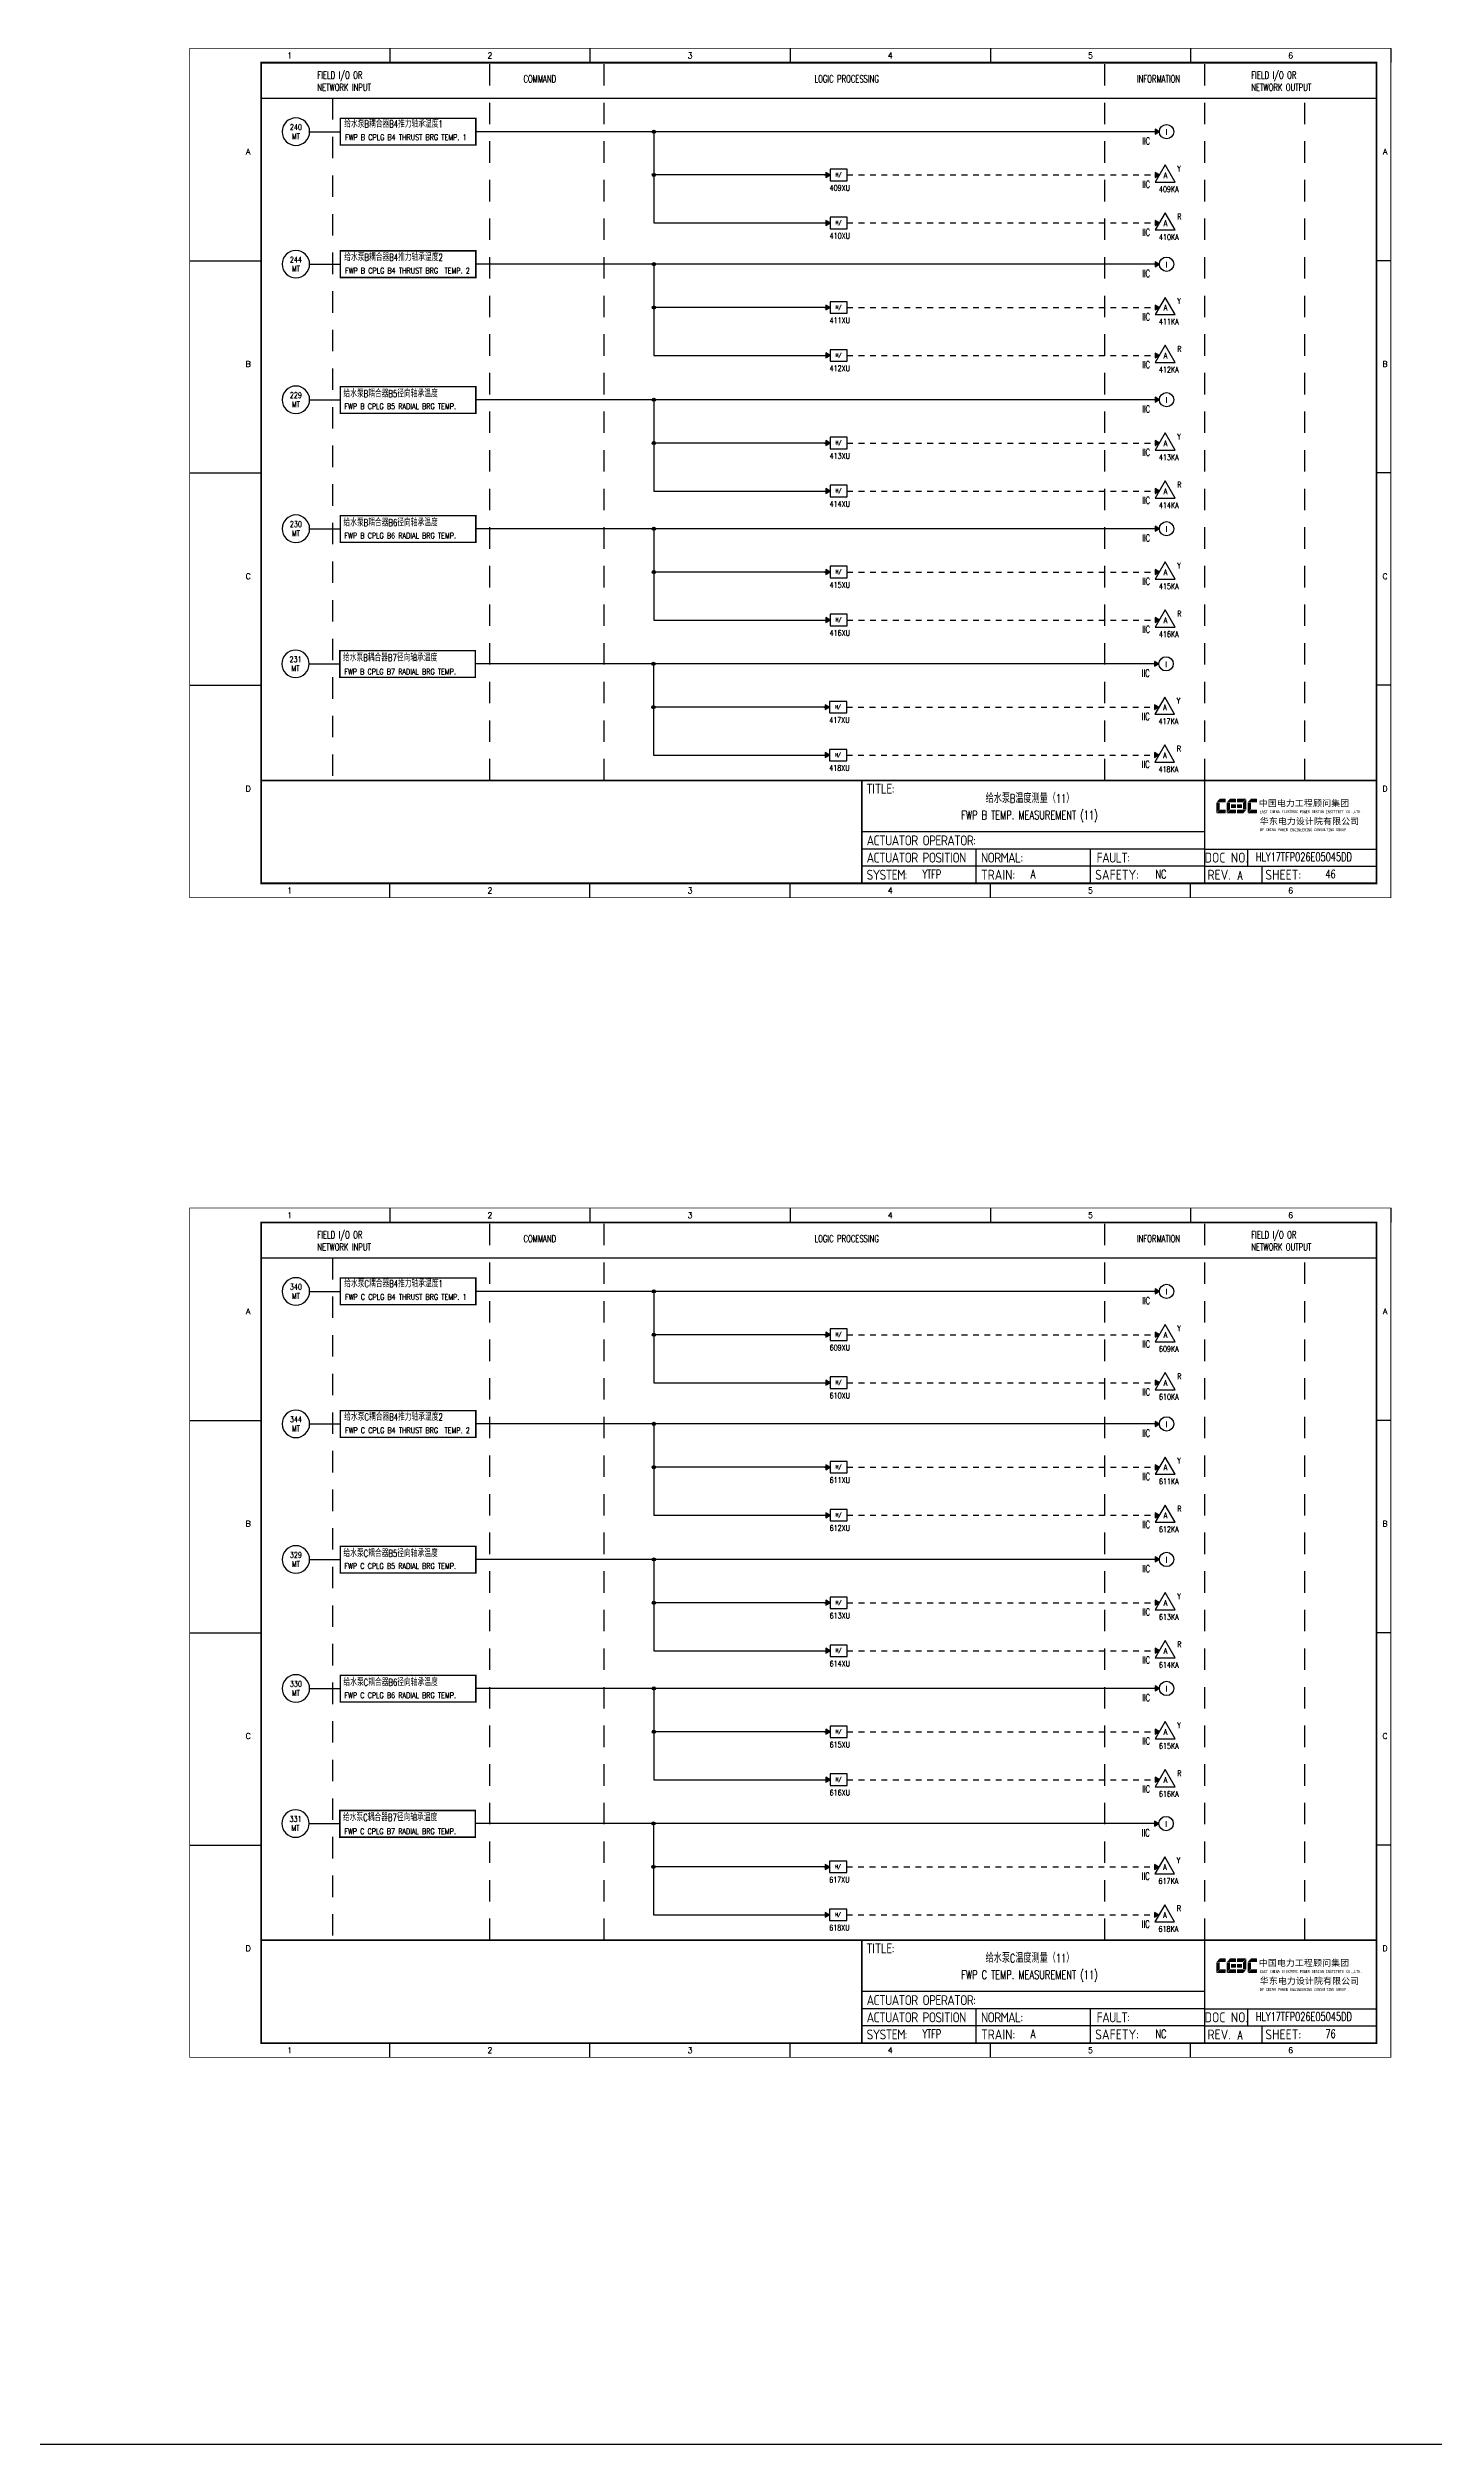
# Model space of a CAD drawing. Header units: millimetres. Extents: x 38833 to 52469, y 29493 to 32647.
# Drawn here: x 44486 to 44971, y 31107 to 31945 of the extents above; entities that cross this region are included whole.
import ezdxf
from ezdxf.enums import TextEntityAlignment as Align

# ---------------------------------------------------------------- set-up
doc = ezdxf.new("R2010")
doc.units = ezdxf.units.MM
for name, pattern in [('D2', [6, 2, -2, 2]), ('DASHED', [0.75, 0.5, -0.25]), ('JIS_02_0.7', [1.35, 0.75, -0.6])]:
    doc.linetypes.add(name, pattern=pattern)
for name, color, linetype in [('BORDER', 1, 'Continuous'), ('INSTRUMENT', 4, 'Continuous'), ('MLINE', 6, 'Continuous'), ('TITLE', 1, 'Continuous'), ('TK', 7, 'Continuous'), ('图框_外框线', 7, 'Continuous'), ('图框_标题栏文字', 6, 'Continuous')]:
    doc.layers.add(name, color=color, linetype=linetype)
doc.styles.add('DANIEL', font='COMPLEX', dxfattribs={"width": 0.7, "bigfont": 'GVFS'})
doc.styles.add('ecepdi', font='simhei.ttf', dxfattribs={"width": 0.9})
doc.styles.get("Standard").update_dxf_attribs({"font": 'romans.shx', "width": 0.7, "bigfont": 'hztxta.shx'})
doc.styles.add('工程字', font='gbenor.shx', dxfattribs={"bigfont": 'gbcbig.shx'})

# ---------------------------------------------------------------- blocks, each defined once
blk = doc.blocks.new('INS00')
at = {"layer": 'INSTRUMENT', "color": 0}
blk.add_lwpolyline([(6, 0, 1), (-6, 0, 1)], format="xyb", close=True, dxfattribs=at)
at = {"layer": 'INSTRUMENT', "flags": 1}
for tag, p in [('INSNAM', (0, 9)), ('INSDGN', (0, -9)), ('INSSUP', (0, -15)), ('INSMAN', (0, -18)), ('INSTYP', (0, -12)), ('INSREM', (0, -21))]:
    blk.add_attdef(tag, text='', height=3, dxfattribs=at).set_placement(p, align=Align.TOP_CENTER)
at = {"layer": 'INSTRUMENT', "width": 0.7}
for tag, p in [('INSIDE', (0, 2)), ('INSSYS', (0, -2))]:
    blk.add_attdef(tag, text='', height=2.5, dxfattribs=at).set_placement(p, align=Align.MIDDLE)
for tag, p in [('INSHH', (6, 3.5)), ('INSL', (6, -3)), ('INSLL', (6, -6))]:
    blk.add_attdef(tag, p, '', height=2.5, dxfattribs=at)
at = {"layer": 'INSTRUMENT', "linetype": 'DASHED', "width": 0.7}
blk.add_attdef('INSH', (6, 0.5), '', height=2.5, dxfattribs=at)
blk = doc.blocks.new('大于')
at = {"layer": 'BORDER'}
blk.add_hatch(color=256, dxfattribs=at).paths.add_polyline_path([(2178.99, 3748.47), (2177.49, 3749.34), (2177.49, 3747.6)])
for p, q in [((2176.99, 3748.47), (2178.99, 3748.47)), ((2184.99, 3748.47), (2186.99, 3748.47))]:
    blk.add_line(p, q, dxfattribs=at)
for points in [[(2178.99, 3748.47), (2177.49, 3749.34), (2177.49, 3747.6)], [(2184.99, 3750.47), (2178.99, 3750.47), (2178.99, 3746.47), (2184.99, 3746.47)]]:
    blk.add_lwpolyline(points, close=True, dxfattribs=at)
at = {"layer": 'BORDER', "style": 'DANIEL', "width": 0.8}
blk.add_text('H/', height=1.2, dxfattribs=at).set_placement((2181.94, 3748.51), align=Align.MIDDLE)
blk = doc.blocks.new('A$C1E0003F3')
h = blk.add_hatch(color=152)
edge = h.paths.add_edge_path()
edge.add_ellipse((5.15, 4.41), major_axis=(0, 0.211), ratio=0.769231, start_angle=-90, end_angle=0)
edge.add_line((5.15, 4.62), (3.22, 4.62))
edge.add_line((3.22, 4.62), (2.09, 3.35))
edge.add_line((2.09, 3.35), (5.32, 3.35))
edge.add_line((5.32, 3.35), (5.32, 4.41))
h.paths.add_polyline_path([(3.22, 3.23), (2.09, 3.23), (2.09, -0.36), (3.22, 0.91)])
edge = h.paths.add_edge_path()
edge.add_line((5.32, 0.81), (3.27, 0.81))
edge.add_line((3.27, 0.81), (2.13, -0.46))
edge.add_line((2.13, -0.46), (5.15, -0.46))
edge.add_ellipse((5.15, -0.25), major_axis=(0, 0.211), ratio=0.769231, start_angle=180, end_angle=270)
edge.add_line((5.32, -0.25), (5.32, 0.81))
h = blk.add_hatch(color=152)
edge = h.paths.add_edge_path()
edge.add_ellipse((8.78, 4.41), major_axis=(0, 0.211), ratio=0.769231, start_angle=-90, end_angle=0)
edge.add_line((8.78, 4.62), (6.84, 4.62))
edge.add_line((6.84, 4.62), (5.71, 3.35))
edge.add_line((5.71, 3.35), (8.94, 3.35))
edge.add_line((8.94, 3.35), (8.94, 4.41))
h.paths.add_polyline_path([(6.84, 3.23), (5.71, 3.23), (5.71, -0.36), (6.84, 0.91)])
edge = h.paths.add_edge_path()
edge.add_ellipse((8.78, 2.49), major_axis=(0, 0.211), ratio=0.769231, start_angle=-90, end_angle=0)
edge.add_line((8.78, 2.7), (7.22, 2.7))
edge.add_line((7.22, 2.7), (7.22, 1.44))
edge.add_line((7.22, 1.44), (8.78, 1.44))
edge.add_ellipse((8.78, 1.65), major_axis=(0, 0.211), ratio=0.769231, start_angle=180, end_angle=270)
edge.add_line((8.94, 1.65), (8.94, 2.49))
edge = h.paths.add_edge_path()
edge.add_line((8.94, 0.81), (6.89, 0.81))
edge.add_line((6.89, 0.81), (5.75, -0.46))
edge.add_line((5.75, -0.46), (8.78, -0.46))
edge.add_ellipse((8.78, -0.25), major_axis=(0, 0.211), ratio=0.769231, start_angle=180, end_angle=270)
edge.add_line((8.94, -0.25), (8.94, 0.81))
h = blk.add_hatch(color=1)
edge = h.paths.add_edge_path()
edge.add_line((12.48, 4.62), (9.46, 4.62))
edge.add_ellipse((9.46, 4.41), major_axis=(0, 0.211), ratio=0.769231, start_angle=0, end_angle=90)
edge.add_line((9.3, 4.41), (9.3, 3.35))
edge.add_line((9.3, 3.35), (11.35, 3.35))
edge.add_line((11.35, 3.35), (12.48, 4.62))
h.paths.add_polyline_path([(12.57, 4.56), (11.38, 3.23), (11.38, 0.93), (12.57, 0.93)])
edge = h.paths.add_edge_path()
edge.add_line((11.03, 2.7), (9.46, 2.7))
edge.add_ellipse((9.46, 2.49), major_axis=(0, 0.211), ratio=0.769231, start_angle=0, end_angle=90)
edge.add_line((9.3, 2.49), (9.3, 1.65))
edge.add_ellipse((9.46, 1.65), major_axis=(0, 0.211), ratio=0.769231, start_angle=90, end_angle=180)
edge.add_line((9.46, 1.44), (11.03, 1.44))
edge.add_line((11.03, 1.44), (11.03, 2.7))
h = blk.add_hatch(color=1)
edge = h.paths.add_edge_path()
edge.add_line((12.58, 0.79), (9.3, 0.79))
edge.add_line((9.3, 0.79), (9.3, -0.27))
edge.add_ellipse((9.46, -0.27), major_axis=(0, 0.211), ratio=0.769231, start_angle=90, end_angle=180)
edge.add_line((9.46, -0.48), (11.43, -0.48))
edge.add_line((11.43, -0.48), (12.58, 0.79))
h = blk.add_hatch(color=152)
edge = h.paths.add_edge_path()
edge.add_ellipse((16.11, 4.41), major_axis=(0, 0.211), ratio=0.769231, start_angle=-90, end_angle=0)
edge.add_line((16.11, 4.62), (14.14, 4.62))
edge.add_line((14.14, 4.62), (13, 3.35))
edge.add_line((13, 3.35), (16.27, 3.35))
edge.add_line((16.27, 3.35), (16.27, 4.41))
h.paths.add_polyline_path([(14.14, 3.23), (13, 3.23), (13, -0.36), (14.14, 0.91)])
edge = h.paths.add_edge_path()
edge.add_line((16.27, 0.81), (14.18, 0.81))
edge.add_line((14.18, 0.81), (13.04, -0.46))
edge.add_line((13.04, -0.46), (16.03, -0.46))
edge.add_ellipse((16.03, -0.15), major_axis=(0, 0.316), ratio=0.769231, start_angle=180, end_angle=270)
edge.add_line((16.27, -0.15), (16.27, 0.81))
at = {"layer": 'TITLE', "color": 7, "style": 'ecepdi'}
for s, p in [('中', (16.92, 1.94)), ('国', (20.09, 2)), ('电', (23.25, 1.99)), ('力', (26.39, 1.96)), ('工', (29.53, 1.95)), ('程', (32.71, 1.98)), ('顾', (35.9, 1.98)), ('问', (39.09, 1.94)), ('集', (42.26, 1.98)), ('团', (45.42, 2.01)), ('华', (17.24, -4.31)), ('东', (20.45, -4.29)), ('电', (23.62, -4.35)), ('力', (26.75, -4.32)), ('设', (29.92, -4.3)), ('计', (33.05, -4.31)), ('院', (36.26, -4.29)), ('有', (39.41, -4.29)), ('限', (42.57, -4.32)), ('公', (45.78, -4.38)), ('司', (48.91, -4.35))]:
    blk.add_text(s, height=2.2, dxfattribs=at).set_placement(p)
at = {"layer": 'TITLE', "color": 7, "style": 'ecepdi', "width": 0.975}
for s, p in [('E', (17.58, 0.02)), ('A', (18.29, 0.03)), ('S', (19, 0.03)), ('T', (19.7, 0.03)), ('C', (21.1, 0.09)), ('H', (21.77, 0.09)), ('I', (22.46, 0.09)), ('N', (23.17, 0.1)), ('A', (23.86, 0.1)), ('E', (25.35, 0.09)), ('L', (26.05, 0.11)), ('E', (26.76, 0.1)), ('C', (27.46, 0.12)), ('T', (28.18, 0.11)), ('R', (28.87, 0.1)), ('I', (29.57, 0.11)), ('C', (30.28, 0.1)), ('P', (31.64, 0.09)), ('O', (32.32, 0.08)), ('W', (33.03, 0.08)), ('E', (33.72, 0.08)), ('R', (34.42, 0.09)), ('D', (35.81, 0.1)), ('E', (36.52, 0.1)), ('S', (37.2, 0.1)), ('I', (37.91, 0.09)), ('G', (38.68, 0.11)), ('N', (39.38, 0.09)), ('I', (40.72, 0.07)), ('N', (41.43, 0.08)), ('S', (42.14, 0.08)), ('T', (42.83, 0.08)), ('I', (43.52, 0.09)), ('T', (44.22, 0.07)), ('U', (44.93, 0.07)), ('T', (45.63, 0.08)), ('E', (46.34, 0.09)), ('C', (47.76, 0.11)), ('O', (48.48, 0.1)), ('L', (50.56, 0.1)), ('T', (51.27, 0.1)), ('D', (51.96, 0.1)), ('O', (17.67, -6.18)), ('OF', (18.01, -6.2)), ('F', (18.37, -6.2)), ('C', (19.8, -6.19)), ('H', (20.47, -6.19)), ('I', (21.15, -6.19)), ('N', (21.87, -6.18)), ('A', (22.56, -6.18)), ('P', (23.98, -6.2)), ('O', (24.66, -6.21)), ('W', (25.36, -6.21)), ('E', (26.06, -6.21)), ('R', (26.75, -6.2)), ('E', (28.19, -6.24)), ('N', (28.91, -6.27)), ('G', (29.62, -6.26)), ('I', (30.32, -6.27)), ('N', (31.02, -6.27)), ('E', (31.7, -6.28)), ('E', (32.41, -6.27)), ('R', (33.1, -6.24)), ('I', (33.81, -6.24)), ('N', (34.51, -6.26)), ('G', (35.2, -6.24)), ('C', (36.61, -6.19)), ('O', (37.3, -6.21)), ('N', (38, -6.2)), ('S', (38.71, -6.21)), ('U', (39.41, -6.18)), ('L', (40.11, -6.18)), ('T', (40.81, -6.19)), ('I', (41.51, -6.21)), ('N', (42.2, -6.21)), ('G', (42.91, -6.17)), ('G', (44.29, -6.2)), ('R', (45, -6.21)), ('O', (45.69, -6.22)), ('U', (46.39, -6.2)), ('P', (47.1, -6.23)), ('.', (49.23, 0.1)), (',', (49.87, 0.1)), ('.', (52.72, 0.11))]:
    blk.add_text(s, height=1, dxfattribs=at).set_placement(p, align=Align.MIDDLE_CENTER)
blk = doc.blocks.new('A$C613255F0')
for p, q in [((70, 297), (70, 292)), ((140, 297), (140, 292)), ((210, 297), (210, 292)), ((280, 297), (280, 292)), ((350, 297), (350, 292)), ((420, 297), (420, 292)), ((0, 222.75), (25, 222.75)), ((420, 222.75), (415, 222.75)), ((0, 148.5), (25, 148.5)), ((420, 148.5), (415, 148.5)), ((0, 74.25), (25, 74.25)), ((420, 74.25), (415, 74.25)), ((70, 0), (70, 5)), ((140, 0), (140, 5)), ((210, 0), (210, 5)), ((280, 0), (280, 5)), ((350, 0), (350, 5))]:
    blk.add_line(p, q)
at = {"layer": 'MLINE', "linetype": 'JIS_02_0.7', "ltscale": 10}
for p, q in [((105, 41), (105, 292)), ((145, 41), (145, 292)), ((320, 41), (320, 292)), ((355, 41), (355, 292)), ((50, 279.56), (50, 41)), ((390, 41), (390, 279.56))]:
    blk.add_line(p, q, dxfattribs=at)
at = {"layer": 'MLINE'}
blk.add_line((25, 279.56), (415, 279.56), dxfattribs=at)
at = {"layer": '图框_外框线'}
for p, q in [((355, 5), (355, 41)), ((355, 23), (235, 23)), ((355, 17), (235, 17)), ((275, 11), (275, 17)), ((315, 11), (315, 17)), ((355, 17), (415, 17)), ((370, 11), (370, 17)), ((355, 11), (235, 11)), ((355, 11), (235, 11)), ((275, 5), (275, 11)), ((315, 5), (315, 11)), ((355, 11), (415, 11)), ((375, 5), (375, 11))]:
    blk.add_line(p, q, dxfattribs=at)
for points, const_width in [([(0, 0), (420, 0), (420, 297), (0, 297)], 0.3), ([(25, 5), (415, 5), (415, 292), (25, 292)], 0.6)]:
    blk.add_lwpolyline(points, close=True, dxfattribs=dict(at, const_width=const_width))
at = {"layer": '图框_外框线', "const_width": 0.6}
blk.add_lwpolyline([(235, 41), (25, 41)], dxfattribs=at)
at = {"layer": '图框_外框线'}
blk.add_lwpolyline([(415, 41, 0.6, 0.6, 0), (235, 41, 0.6, 0.6, 0), (235, 5, 0, 0, 0)], format="xyseb", dxfattribs=at)
blk.add_blockref('A$C1E0003F3', (356.94, 29.95))
at = {"layer": 'MLINE', "char_height": 2.5, "width": 31.8959, "attachment_point": 1}
for s, insert in [('FIELD I/O OR', (44.67, 288.89)), ('COMMAND', (116.74, 287.58)), ('LOGIC PROCESSING', (218.52, 287.58)), ('INFORMATION', (331.25, 287.58)), ('FIELD I/O OR', (371.22, 288.89)), ('NETWORK INPUT', (44.67, 284.64)), ('NETWORK OUTPUT', (371.22, 284.64))]:
    blk.add_mtext(s, dxfattribs=dict(at, insert=insert))
at = {"layer": 'TK', "color": 3}
for s, p in [('1', (35, 294.5)), ('2', (105, 294.5)), ('3', (175, 294.5)), ('4', (245, 294.5)), ('5', (315, 294.5)), ('6', (385, 294.5)), ('1', (35, 2.5)), ('2', (105, 2.5)), ('3', (175, 2.5)), ('4', (245, 2.5)), ('5', (315, 2.5)), ('6', (385, 2.5))]:
    blk.add_text(s, height=2, dxfattribs=at).set_placement(p, align=Align.MIDDLE)
for s, p in [('A', (20.5, 259.88)), ('A', (418, 259.88)), ('B', (20.5, 185.62)), ('B', (418, 185.62)), ('C', (20.5, 111.38)), ('C', (418, 111.38)), ('D', (20.5, 37.12)), ('D', (418, 37.12))]:
    blk.add_text(s, height=2, dxfattribs=at).set_placement(p, align=Align.CENTER)
at = {"layer": '图框_标题栏文字', "char_height": 3.5, "style": '工程字'}
for s, insert, width, attachment_point in [('{\\T0.9; TITLE:}', (234.86, 38.09), 14.2249, 4), ('{\\T0.9; ACTUATOR OPERATOR:}', (235, 20), 40, 4), ('{\\T0.9; ACTUATOR POSITION}', (235, 14), 45, 4), ('{\\T0.9; SYSTEM:}', (235, 8), 17.9526, 4), ('{\\T0.9; }TRAIN: ', (275, 8), 17.6638, 4), ('{\\T0.9; NORMAL:}', (275, 14), 18.2557, 4), ('SAFETY:', (324.3, 8), 22.3993, 5), ('{\\T0.9; FAULT:}', (315.44, 14), 15, 4), ('DOC NO.', (362.5, 14), 15, 5), ('REV.', (360, 8), 10, 5), ('SHEET:', (382.42, 8), 20, 5)]:
    blk.add_mtext(s, dxfattribs=dict(at, insert=insert, width=width, attachment_point=attachment_point))

msp = doc.modelspace()

# ---------------------------------------------------------------- hatches: boundary and pattern name
h = msp.add_hatch(color=256)
edge = h.paths.add_edge_path()
edge.add_arc((44697.96, 31915.91), 0.55, 0, 360)
for points in [[(44874.73, 31915.91), (44873.23, 31916.78), (44873.23, 31915.04)], [(44874.73, 31900.76), (44873.23, 31901.63), (44873.23, 31899.89)], [(44874.73, 31883.99), (44873.23, 31884.85), (44873.23, 31883.12)], [(44874.73, 31869.57), (44873.23, 31870.44), (44873.23, 31868.7)], [(44874.73, 31854.42), (44873.23, 31855.29), (44873.23, 31853.55)], [(44874.73, 31837.65), (44873.23, 31838.51), (44873.23, 31836.78)], [(44874.73, 31822.17), (44873.23, 31823.04), (44873.23, 31821.3)], [(44874.73, 31807.02), (44873.23, 31807.89), (44873.23, 31806.15)], [(44874.73, 31790.25), (44873.23, 31791.11), (44873.23, 31789.38)], [(44874.73, 31777.06), (44873.23, 31777.93), (44873.23, 31776.2)], [(44874.73, 31761.91), (44873.23, 31762.78), (44873.23, 31761.05)], [(44874.73, 31745.14), (44873.23, 31746.01), (44873.23, 31744.27)], [(44874.57, 31729.81), (44873.07, 31730.68), (44873.07, 31728.95)], [(44874.57, 31714.66), (44873.07, 31715.53), (44873.07, 31713.8)], [(44874.57, 31697.89), (44873.07, 31698.75), (44873.07, 31697.02)], [(44874.73, 31510.35), (44873.23, 31511.22), (44873.23, 31509.49)], [(44874.73, 31495.2), (44873.23, 31496.07), (44873.23, 31494.34)], [(44874.73, 31478.43), (44873.23, 31479.3), (44873.23, 31477.56)], [(44874.73, 31464.01), (44873.23, 31464.88), (44873.23, 31463.15)], [(44874.73, 31448.86), (44873.23, 31449.73), (44873.23, 31448)], [(44874.73, 31432.09), (44873.23, 31432.96), (44873.23, 31431.22)], [(44874.73, 31416.61), (44873.23, 31417.48), (44873.23, 31415.74)], [(44874.73, 31401.46), (44873.23, 31402.33), (44873.23, 31400.59)], [(44874.73, 31384.69), (44873.23, 31385.55), (44873.23, 31383.82)], [(44874.73, 31371.5), (44873.23, 31372.37), (44873.23, 31370.64)], [(44874.73, 31356.35), (44873.23, 31357.22), (44873.23, 31355.49)], [(44874.73, 31339.58), (44873.23, 31340.45), (44873.23, 31338.71)], [(44874.57, 31324.25), (44873.07, 31325.12), (44873.07, 31323.39)], [(44874.57, 31309.1), (44873.07, 31309.97), (44873.07, 31308.24)], [(44874.57, 31292.33), (44873.07, 31293.2), (44873.07, 31291.46)]]:
    msp.add_hatch(color=256).paths.add_polyline_path(points)
h = msp.add_hatch(color=256)
edge = h.paths.add_edge_path()
edge.add_arc((44697.96, 31900.76), 0.55, 0, 360)
h = msp.add_hatch(color=256)
edge = h.paths.add_edge_path()
edge.add_arc((44697.96, 31869.57), 0.55, 0, 360)
h = msp.add_hatch(color=256)
edge = h.paths.add_edge_path()
edge.add_arc((44697.96, 31854.42), 0.55, 0, 360)
h = msp.add_hatch(color=256)
edge = h.paths.add_edge_path()
edge.add_arc((44697.96, 31822.17), 0.55, 0, 360)
h = msp.add_hatch(color=256)
edge = h.paths.add_edge_path()
edge.add_arc((44697.96, 31807.02), 0.55, 0, 360)
h = msp.add_hatch(color=256)
edge = h.paths.add_edge_path()
edge.add_arc((44697.96, 31777.06), 0.55, 0, 360)
h = msp.add_hatch(color=256)
edge = h.paths.add_edge_path()
edge.add_arc((44697.96, 31761.91), 0.55, 0, 360)
h = msp.add_hatch(color=256)
edge = h.paths.add_edge_path()
edge.add_arc((44697.81, 31729.81), 0.55, 0, 360)
h = msp.add_hatch(color=256)
edge = h.paths.add_edge_path()
edge.add_arc((44697.81, 31714.66), 0.55, 0, 360)
h = msp.add_hatch(color=256)
edge = h.paths.add_edge_path()
edge.add_arc((44697.96, 31510.35), 0.55, 0, 360)
h = msp.add_hatch(color=256)
edge = h.paths.add_edge_path()
edge.add_arc((44697.96, 31495.2), 0.55, 0, 360)
h = msp.add_hatch(color=256)
edge = h.paths.add_edge_path()
edge.add_arc((44697.96, 31464.01), 0.55, 0, 360)
h = msp.add_hatch(color=256)
edge = h.paths.add_edge_path()
edge.add_arc((44697.96, 31448.86), 0.55, 0, 360)
h = msp.add_hatch(color=256)
edge = h.paths.add_edge_path()
edge.add_arc((44697.96, 31416.61), 0.55, 0, 360)
h = msp.add_hatch(color=256)
edge = h.paths.add_edge_path()
edge.add_arc((44697.96, 31401.46), 0.55, 0, 360)
h = msp.add_hatch(color=256)
edge = h.paths.add_edge_path()
edge.add_arc((44697.96, 31371.5), 0.55, 0, 360)
h = msp.add_hatch(color=256)
edge = h.paths.add_edge_path()
edge.add_arc((44697.96, 31356.35), 0.55, 0, 360)
h = msp.add_hatch(color=256)
edge = h.paths.add_edge_path()
edge.add_arc((44697.81, 31324.25), 0.55, 0, 360)
h = msp.add_hatch(color=256)
edge = h.paths.add_edge_path()
edge.add_arc((44697.81, 31309.1), 0.55, 0, 360)

# ---------------------------------------------------------------- linework, layer by layer
for p, q in [((44577.6, 31915.91), (44588.3, 31915.91)), ((44874.73, 31915.91), (44635.71, 31915.91)), ((44697.96, 31915.91), (44697.96, 31883.99)), ((44759.57, 31900.76), (44697.96, 31900.76)), ((44765.57, 31900.76), (44766.36, 31900.76)), ((44697.96, 31883.99), (44759.57, 31883.99)), ((44765.57, 31883.99), (44766.36, 31883.99)), ((44577.6, 31869.57), (44588.3, 31869.57)), ((44874.73, 31869.57), (44635.71, 31869.57)), ((44697.96, 31869.57), (44697.96, 31837.65)), ((44759.57, 31854.42), (44697.96, 31854.42)), ((44765.57, 31854.42), (44766.36, 31854.42)), ((44697.96, 31837.65), (44759.57, 31837.65)), ((44765.57, 31837.65), (44766.36, 31837.65)), ((44577.6, 31822.17), (44588.3, 31822.17)), ((44874.73, 31822.17), (44635.71, 31822.17)), ((44697.96, 31822.17), (44697.96, 31790.25)), ((44759.57, 31807.02), (44697.96, 31807.02)), ((44765.57, 31807.02), (44766.36, 31807.02)), ((44697.96, 31790.25), (44759.57, 31790.25)), ((44765.57, 31790.25), (44766.36, 31790.25)), ((44577.6, 31777.06), (44588.3, 31777.06)), ((44874.73, 31777.06), (44635.71, 31777.06)), ((44697.96, 31777.06), (44697.96, 31745.14)), ((44759.57, 31761.91), (44697.96, 31761.91)), ((44765.57, 31761.91), (44766.36, 31761.91)), ((44697.96, 31745.14), (44759.57, 31745.14)), ((44765.57, 31745.14), (44766.36, 31745.14)), ((44577.45, 31729.81), (44588.15, 31729.81)), ((44874.57, 31729.81), (44635.55, 31729.81)), ((44697.81, 31729.81), (44697.81, 31697.89)), ((44759.41, 31714.66), (44697.81, 31714.66)), ((44765.41, 31714.66), (44766.2, 31714.66)), ((44697.81, 31697.89), (44759.41, 31697.89)), ((44765.41, 31697.89), (44766.2, 31697.89)), ((44577.6, 31510.35), (44588.3, 31510.35)), ((44874.73, 31510.35), (44635.71, 31510.35)), ((44697.96, 31510.35), (44697.96, 31478.43)), ((44759.57, 31495.2), (44697.96, 31495.2)), ((44765.57, 31495.2), (44766.36, 31495.2)), ((44697.96, 31478.43), (44759.57, 31478.43)), ((44765.57, 31478.43), (44766.36, 31478.43)), ((44577.6, 31464.01), (44588.3, 31464.01)), ((44874.73, 31464.01), (44635.71, 31464.01)), ((44697.96, 31464.01), (44697.96, 31432.09)), ((44759.57, 31448.86), (44697.96, 31448.86)), ((44765.57, 31448.86), (44766.36, 31448.86)), ((44697.96, 31432.09), (44759.57, 31432.09)), ((44765.57, 31432.09), (44766.36, 31432.09)), ((44577.6, 31416.61), (44588.3, 31416.61)), ((44874.73, 31416.61), (44635.71, 31416.61)), ((44697.96, 31416.61), (44697.96, 31384.69)), ((44759.57, 31401.46), (44697.96, 31401.46)), ((44765.57, 31401.46), (44766.36, 31401.46)), ((44697.96, 31384.69), (44759.57, 31384.69)), ((44765.57, 31384.69), (44766.36, 31384.69)), ((44577.6, 31371.5), (44588.3, 31371.5)), ((44874.73, 31371.5), (44635.71, 31371.5)), ((44697.96, 31371.5), (44697.96, 31339.58)), ((44759.57, 31356.35), (44697.96, 31356.35)), ((44765.57, 31356.35), (44766.36, 31356.35)), ((44697.96, 31339.58), (44759.57, 31339.58)), ((44765.57, 31339.58), (44766.36, 31339.58)), ((44577.45, 31324.25), (44588.15, 31324.25)), ((44874.57, 31324.25), (44635.55, 31324.25)), ((44697.81, 31324.25), (44697.81, 31292.33)), ((44759.41, 31309.1), (44697.81, 31309.1)), ((44765.41, 31309.1), (44766.2, 31309.1)), ((44697.81, 31292.33), (44759.41, 31292.33)), ((44765.41, 31292.33), (44766.2, 31292.33)), ((39417.51, 31107.25), (50497.51, 31107.25))]:
    msp.add_line(p, q)
at = {"linetype": 'D2'}
for p, q in [((44765.57, 31900.76), (44874.73, 31900.76)), ((44765.57, 31883.99), (44874.73, 31883.99)), ((44765.57, 31854.42), (44874.73, 31854.42)), ((44765.57, 31837.65), (44874.73, 31837.65)), ((44765.57, 31807.02), (44874.73, 31807.02)), ((44765.57, 31790.25), (44874.73, 31790.25)), ((44765.57, 31761.91), (44874.73, 31761.91)), ((44765.57, 31745.14), (44874.73, 31745.14)), ((44765.41, 31714.66), (44874.57, 31714.66)), ((44765.41, 31697.89), (44874.57, 31697.89)), ((44765.57, 31495.2), (44874.73, 31495.2)), ((44765.57, 31478.43), (44874.73, 31478.43)), ((44765.57, 31448.86), (44874.73, 31448.86)), ((44765.57, 31432.09), (44874.73, 31432.09)), ((44765.57, 31401.46), (44874.73, 31401.46)), ((44765.57, 31384.69), (44874.73, 31384.69)), ((44765.57, 31356.35), (44874.73, 31356.35)), ((44765.57, 31339.58), (44874.73, 31339.58)), ((44765.41, 31309.1), (44874.57, 31309.1)), ((44765.41, 31292.33), (44874.57, 31292.33))]:
    msp.add_line(p, q, dxfattribs=at)
at = {"const_width": 0.5}
for points in [[(44588.3, 31920.58), (44635.71, 31920.58), (44635.71, 31911.24), (44588.3, 31911.24), (44588.3, 31920.58)], [(44588.3, 31874.24), (44635.71, 31874.24), (44635.71, 31864.9), (44588.3, 31864.9), (44588.3, 31874.24)], [(44588.3, 31826.75), (44635.71, 31826.75), (44635.71, 31817.41), (44588.3, 31817.41), (44588.3, 31826.75)], [(44588.3, 31781.64), (44635.71, 31781.64), (44635.71, 31772.3), (44588.3, 31772.3), (44588.3, 31781.64)], [(44588.15, 31734.39), (44635.55, 31734.39), (44635.55, 31725.05), (44588.15, 31725.05), (44588.15, 31734.39)], [(44588.3, 31515.02), (44635.71, 31515.02), (44635.71, 31505.68), (44588.3, 31505.68), (44588.3, 31515.02)], [(44588.3, 31468.68), (44635.71, 31468.68), (44635.71, 31459.34), (44588.3, 31459.34), (44588.3, 31468.68)], [(44588.3, 31421.19), (44635.71, 31421.19), (44635.71, 31411.85), (44588.3, 31411.85), (44588.3, 31421.19)], [(44588.3, 31376.08), (44635.71, 31376.08), (44635.71, 31366.74), (44588.3, 31366.74), (44588.3, 31376.08)], [(44588.15, 31328.83), (44635.55, 31328.83), (44635.55, 31319.49), (44588.15, 31319.49), (44588.15, 31328.83)]]:
    msp.add_lwpolyline(points, dxfattribs=at)
for points in [[(44874.73, 31915.91), (44873.23, 31916.78), (44873.23, 31915.04)], [(44874.73, 31900.76), (44873.23, 31901.63), (44873.23, 31899.89)], [(44874.73, 31883.99), (44873.23, 31884.85), (44873.23, 31883.12)], [(44874.73, 31869.57), (44873.23, 31870.44), (44873.23, 31868.7)], [(44874.73, 31854.42), (44873.23, 31855.29), (44873.23, 31853.55)], [(44874.73, 31837.65), (44873.23, 31838.51), (44873.23, 31836.78)], [(44874.73, 31822.17), (44873.23, 31823.04), (44873.23, 31821.3)], [(44874.73, 31807.02), (44873.23, 31807.89), (44873.23, 31806.15)], [(44874.73, 31790.25), (44873.23, 31791.11), (44873.23, 31789.38)], [(44874.73, 31777.06), (44873.23, 31777.93), (44873.23, 31776.2)], [(44874.73, 31761.91), (44873.23, 31762.78), (44873.23, 31761.05)], [(44874.73, 31745.14), (44873.23, 31746.01), (44873.23, 31744.27)], [(44874.57, 31729.81), (44873.07, 31730.68), (44873.07, 31728.95)], [(44874.57, 31714.66), (44873.07, 31715.53), (44873.07, 31713.8)], [(44874.57, 31697.89), (44873.07, 31698.75), (44873.07, 31697.02)], [(44874.73, 31510.35), (44873.23, 31511.22), (44873.23, 31509.49)], [(44874.73, 31495.2), (44873.23, 31496.07), (44873.23, 31494.34)], [(44874.73, 31478.43), (44873.23, 31479.3), (44873.23, 31477.56)], [(44874.73, 31464.01), (44873.23, 31464.88), (44873.23, 31463.15)], [(44874.73, 31448.86), (44873.23, 31449.73), (44873.23, 31448)], [(44874.73, 31432.09), (44873.23, 31432.96), (44873.23, 31431.22)], [(44874.73, 31416.61), (44873.23, 31417.48), (44873.23, 31415.74)], [(44874.73, 31401.46), (44873.23, 31402.33), (44873.23, 31400.59)], [(44874.73, 31384.69), (44873.23, 31385.55), (44873.23, 31383.82)], [(44874.73, 31371.5), (44873.23, 31372.37), (44873.23, 31370.64)], [(44874.73, 31356.35), (44873.23, 31357.22), (44873.23, 31355.49)], [(44874.73, 31339.58), (44873.23, 31340.45), (44873.23, 31338.71)], [(44874.57, 31324.25), (44873.07, 31325.12), (44873.07, 31323.39)], [(44874.57, 31309.1), (44873.07, 31309.97), (44873.07, 31308.24)], [(44874.57, 31292.33), (44873.07, 31293.2), (44873.07, 31291.46)]]:
    msp.add_lwpolyline(points, close=True)
at = {"color": 1}
for points in [[(44880.21, 31898.31), (44876.75, 31904.31), (44873.29, 31898.31)], [(44880.21, 31881.54), (44876.75, 31887.54), (44873.29, 31881.54)], [(44880.21, 31851.97), (44876.75, 31857.97), (44873.29, 31851.97)], [(44880.21, 31835.2), (44876.75, 31841.2), (44873.29, 31835.2)], [(44880.21, 31804.57), (44876.75, 31810.57), (44873.29, 31804.57)], [(44880.21, 31787.8), (44876.75, 31793.8), (44873.29, 31787.8)], [(44880.21, 31759.46), (44876.75, 31765.46), (44873.29, 31759.46)], [(44880.21, 31742.69), (44876.75, 31748.69), (44873.29, 31742.69)], [(44880.06, 31712.21), (44876.59, 31718.21), (44873.13, 31712.21)], [(44880.06, 31695.44), (44876.59, 31701.44), (44873.13, 31695.44)], [(44880.21, 31492.75), (44876.75, 31498.75), (44873.29, 31492.75)], [(44880.21, 31475.98), (44876.75, 31481.98), (44873.29, 31475.98)], [(44880.21, 31446.41), (44876.75, 31452.41), (44873.29, 31446.41)], [(44880.21, 31429.64), (44876.75, 31435.64), (44873.29, 31429.64)], [(44880.21, 31399.01), (44876.75, 31405.01), (44873.29, 31399.01)], [(44880.21, 31382.24), (44876.75, 31388.24), (44873.29, 31382.24)], [(44880.21, 31353.9), (44876.75, 31359.9), (44873.29, 31353.9)], [(44880.21, 31337.13), (44876.75, 31343.13), (44873.29, 31337.13)], [(44880.06, 31306.65), (44876.59, 31312.65), (44873.13, 31306.65)], [(44880.06, 31289.88), (44876.59, 31295.88), (44873.13, 31289.88)]]:
    msp.add_lwpolyline(points, close=True, dxfattribs=at)
for centre, radius in [((44877.23, 31915.91), 2.5), ((44697.96, 31915.91), 0.55), ((44697.96, 31900.76), 0.55), ((44697.96, 31869.57), 0.55), ((44877.23, 31869.57), 2.5), ((44697.96, 31854.42), 0.55), ((44697.96, 31822.17), 0.55), ((44877.23, 31822.17), 2.5), ((44697.96, 31807.02), 0.55), ((44697.96, 31777.06), 0.55), ((44877.23, 31777.06), 2.5), ((44697.96, 31761.91), 0.55), ((44697.81, 31729.81), 0.55), ((44877.07, 31729.81), 2.5), ((44697.81, 31714.66), 0.55), ((44697.96, 31510.35), 0.55), ((44877.23, 31510.35), 2.5), ((44697.96, 31495.2), 0.55), ((44877.23, 31464.01), 2.5), ((44697.96, 31464.01), 0.55), ((44697.96, 31448.86), 0.55), ((44697.96, 31416.61), 0.55), ((44877.23, 31416.61), 2.5), ((44697.96, 31401.46), 0.55), ((44877.23, 31371.5), 2.5), ((44697.96, 31371.5), 0.55), ((44697.96, 31356.35), 0.55), ((44697.81, 31324.25), 0.55), ((44877.07, 31324.25), 2.5), ((44697.81, 31309.1), 0.55)]:
    msp.add_circle(centre, radius)

# ---------------------------------------------------------------- block references
for name, p in [('A$C613255F0', (44535.63, 31648.05)), ('大于', (42580.58, 28152.29)), ('大于', (42580.58, 28135.52)), ('大于', (42580.58, 28105.95)), ('大于', (42580.58, 28089.18)), ('大于', (42580.58, 28058.55)), ('大于', (42580.58, 28041.78)), ('大于', (42580.58, 28013.44)), ('大于', (42580.58, 27996.67)), ('大于', (42580.42, 27966.19)), ('大于', (42580.42, 27949.42)), ('A$C613255F0', (44535.63, 31242.49)), ('大于', (42580.58, 27746.73)), ('大于', (42580.58, 27729.96)), ('大于', (42580.58, 27700.39)), ('大于', (42580.58, 27683.62)), ('大于', (42580.58, 27652.99)), ('大于', (42580.58, 27636.22)), ('大于', (42580.58, 27607.88)), ('大于', (42580.58, 27591.11)), ('大于', (42580.42, 27560.63)), ('大于', (42580.42, 27543.86))]:
    msp.add_blockref(name, p)
at = {"layer": 'MLINE', "xscale": 0.7999999999992724, "yscale": 0.7999999999992724, "zscale": 0.7999999999992724}
for p, values in [((44572.8, 31915.91), {'INSIDE': '240', 'INSSYS': 'MT'}), ((44572.8, 31869.57), {'INSIDE': '244', 'INSSYS': 'MT'}), ((44572.8, 31822.17), {'INSIDE': '229', 'INSSYS': 'MT'}), ((44572.8, 31777.06), {'INSIDE': '230', 'INSSYS': 'MT'}), ((44572.65, 31729.81), {'INSIDE': '231', 'INSSYS': 'MT'}), ((44572.8, 31510.35), {'INSIDE': '340', 'INSSYS': 'MT'}), ((44572.8, 31464.01), {'INSIDE': '344', 'INSSYS': 'MT'}), ((44572.8, 31416.61), {'INSIDE': '329', 'INSSYS': 'MT'}), ((44572.8, 31371.5), {'INSIDE': '330', 'INSSYS': 'MT'}), ((44572.65, 31324.25), {'INSIDE': '331', 'INSSYS': 'MT'})]:
    msp.add_blockref('INS00', p, dxfattribs=at).add_auto_attribs(values)

# ---------------------------------------------------------------- texts
at = {"width": 0.7}
for p in [(44877.26, 31914.78), (44877.26, 31868.44), (44877.26, 31821.04), (44877.26, 31775.94), (44877.11, 31728.68), (44877.26, 31509.22), (44877.26, 31462.88), (44877.26, 31415.48), (44877.26, 31370.38), (44877.11, 31323.13)]:
    msp.add_text('I', height=2, dxfattribs=at).set_placement(p, align=Align.CENTER)
at = {"color": 1, "width": 0.7}
for p in [(44876.84, 31899.68), (44876.84, 31882.91), (44876.84, 31853.35), (44876.84, 31836.57), (44876.84, 31805.94), (44876.84, 31789.17), (44876.84, 31760.84), (44876.84, 31744.06), (44876.68, 31713.59), (44876.68, 31696.81), (44876.84, 31494.13), (44876.84, 31477.35), (44876.84, 31447.79), (44876.84, 31431.01), (44876.84, 31400.38), (44876.84, 31383.61), (44876.84, 31355.28), (44876.84, 31338.51), (44876.68, 31308.03), (44876.68, 31291.25)]:
    msp.add_text('A', height=2, dxfattribs=at).set_placement(p, align=Align.CENTER)
at = {"attachment_point": 1}
for s, insert, char_height, width in [('给水泵B耦合器B4推力轴承温度1', (44589.68, 31919.88), 2.5, 73.0067), ('FWP B CPLG B4 THRUST BRG TEMP. 1', (44589.98, 31914.97), 2, 73.0067), ('IIC', (44868.73, 31913.91), 2.5, 4.5039), ('Y', (44880.97, 31904), 2, 73.0067), ('409XU', (44759.42, 31897.25), 2, 11.1697), ('IIC', (44868.73, 31898.76), 2.5, 4.5039), ('409KA', (44874.58, 31896.8), 2, 73.0067), ('R', (44880.97, 31887.23), 2, 73.0067), ('410XU', (44759.42, 31880.48), 2, 11.1697), ('IIC', (44868.73, 31881.99), 2.5, 4.5039), ('410KA', (44874.58, 31880.03), 2, 73.0067), ('给水泵B耦合器B4推力轴承温度2', (44589.68, 31873.22), 2.5, 73.0067), ('FWP B CPLG B4 THRUST BRG  TEMP. 2', (44589.98, 31868.3), 2, 73.0067), ('IIC', (44868.73, 31867.57), 2.5, 4.5039), ('411XU', (44759.42, 31850.91), 2, 11.1697), ('IIC', (44868.73, 31852.42), 2.5, 4.5039), ('411KA', (44874.58, 31850.46), 2, 73.0067), ('Y', (44880.97, 31857.66), 2, 73.0067), ('412XU', (44759.42, 31834.14), 2, 11.1697), ('IIC', (44868.73, 31835.65), 2.5, 4.5039), ('R', (44880.97, 31840.89), 2, 73.0067), ('给水泵B耦合器B5径向轴承温度', (44589.41, 31825.56), 2.5, 73.0067), ('412KA', (44874.58, 31833.69), 2, 73.0067), ('FWP B CPLG B5 RADIAL BRG TEMP.', (44589.78, 31820.86), 2, 73.0067), ('IIC', (44868.73, 31820.17), 2.5, 4.5039), ('Y', (44880.97, 31810.26), 2, 73.0067), ('413XU', (44759.42, 31803.51), 2, 11.1697), ('IIC', (44868.73, 31805.02), 2.5, 4.5039), ('413KA', (44874.58, 31803.06), 2, 73.0067), ('R', (44880.97, 31793.49), 2, 73.0067), ('414XU', (44759.42, 31786.74), 2, 11.1697), ('IIC', (44868.73, 31788.25), 2.5, 4.5039), ('414KA', (44874.58, 31786.28), 2, 73.0067), ('给水泵B耦合器B6径向轴承温度', (44589.41, 31780.45), 2.5, 73.0067), ('FWP B CPLG B6 RADIAL BRG TEMP.', (44589.78, 31775.65), 2, 73.0067), ('IIC', (44868.73, 31775.06), 2.5, 4.5039), ('415XU', (44759.42, 31758.4), 2, 11.1697), ('IIC', (44868.73, 31759.91), 2.5, 4.5039), ('Y', (44880.97, 31765.16), 2, 73.0067), ('415KA', (44874.58, 31757.95), 2, 73.0067), ('416XU', (44759.42, 31741.63), 2, 11.1697), ('IIC', (44868.73, 31743.14), 2.5, 4.5039), ('R', (44880.97, 31748.38), 2, 73.0067), ('给水泵B耦合器B7径向轴承温度', (44589.25, 31733.2), 2.5, 73.0067), ('416KA', (44874.58, 31741.18), 2, 73.0067), ('FWP B CPLG B7 RADIAL BRG TEMP.', (44589.74, 31728.09), 2, 73.0067), ('IIC', (44868.57, 31727.81), 2.5, 4.5039), ('Y', (44880.81, 31717.91), 2, 73.0067), ('417XU', (44759.27, 31711.15), 2, 11.1697), ('IIC', (44868.57, 31712.66), 2.5, 4.5039), ('417KA', (44874.42, 31710.7), 2, 73.0067), ('R', (44880.81, 31701.13), 2, 73.0067), ('418XU', (44759.27, 31694.38), 2, 11.1697), ('IIC', (44868.57, 31695.89), 2.5, 4.5039), ('418KA', (44874.42, 31693.93), 2, 73.0067), ('给水泵B温度测量（11）', (44813.96, 31684.21), 3, 57.1272), ('FWP B TEMP. MEASUREMENT (11)', (44805.46, 31678.43), 3, 74.0185), ('YTFP', (44791.87, 31657.74), 3, 8.5983), ('A', (44829.74, 31657.74), 3, 4.8474), ('NC', (44873.32, 31657.74), 3, 4.8474), ('A', (44902.11, 31657.3), 3, 8.5983), ('给水泵C耦合器B4推力轴承温度1', (44589.68, 31514.32), 2.5, 73.0067), ('FWP C CPLG B4 THRUST BRG TEMP. 1', (44589.98, 31509.41), 2, 73.0067), ('IIC', (44868.73, 31508.35), 2.5, 4.5039), ('609XU', (44759.42, 31491.69), 2, 11.1697), ('IIC', (44868.73, 31493.2), 2.5, 4.5039), ('609KA', (44874.58, 31491.24), 2, 73.0067), ('Y', (44880.97, 31498.45), 2, 73.0067), ('610XU', (44759.42, 31474.92), 2, 11.1697), ('IIC', (44868.73, 31476.43), 2.5, 4.5039), ('610KA', (44874.58, 31474.47), 2, 73.0067), ('R', (44880.97, 31481.67), 2, 73.0067), ('给水泵C耦合器B4推力轴承温度2', (44589.68, 31467.66), 2.5, 73.0067), ('FWP C CPLG B4 THRUST BRG  TEMP. 2', (44589.98, 31462.75), 2, 73.0067), ('IIC', (44868.73, 31462.01), 2.5, 4.5039), ('Y', (44880.97, 31452.11), 2, 73.0067), ('611XU', (44759.42, 31445.35), 2, 11.1697), ('IIC', (44868.73, 31446.86), 2.5, 4.5039), ('611KA', (44874.58, 31444.9), 2, 73.0067), ('R', (44880.97, 31435.33), 2, 73.0067), ('612XU', (44759.42, 31428.58), 2, 11.1697), ('IIC', (44868.73, 31430.09), 2.5, 4.5039), ('612KA', (44874.58, 31428.13), 2, 73.0067), ('给水泵C耦合器B5径向轴承温度', (44589.41, 31420), 2.5, 73.0067), ('FWP C CPLG B5 RADIAL BRG TEMP.', (44589.78, 31415.3), 2, 73.0067), ('IIC', (44868.73, 31414.61), 2.5, 4.5039), ('IIC', (44868.73, 31399.46), 2.5, 4.5039), ('Y', (44880.97, 31404.7), 2, 73.0067), ('613XU', (44759.42, 31397.95), 2, 11.1697), ('613KA', (44874.58, 31397.5), 2, 73.0067), ('IIC', (44868.73, 31382.69), 2.5, 4.5039), ('R', (44880.97, 31387.93), 2, 73.0067), ('给水泵C耦合器B6径向轴承温度', (44589.41, 31374.9), 2.5, 73.0067), ('614XU', (44759.42, 31381.18), 2, 11.1697), ('614KA', (44874.58, 31380.73), 2, 73.0067), ('FWP C CPLG B6 RADIAL BRG TEMP.', (44589.78, 31370.09), 2, 73.0067), ('IIC', (44868.73, 31369.5), 2.5, 4.5039), ('Y', (44880.97, 31359.6), 2, 73.0067), ('615XU', (44759.42, 31352.84), 2, 11.1697), ('IIC', (44868.73, 31354.35), 2.5, 4.5039), ('615KA', (44874.58, 31352.39), 2, 73.0067), ('R', (44880.97, 31342.82), 2, 73.0067), ('616XU', (44759.42, 31336.07), 2, 11.1697), ('IIC', (44868.73, 31337.58), 2.5, 4.5039), ('616KA', (44874.58, 31335.62), 2, 73.0067), ('给水泵C耦合器B7径向轴承温度', (44589.25, 31327.64), 2.5, 73.0067), ('FWP C CPLG B7 RADIAL BRG TEMP.', (44589.74, 31322.53), 2, 73.0067), ('IIC', (44868.57, 31322.25), 2.5, 4.5039), ('IIC', (44868.57, 31307.1), 2.5, 4.5039), ('Y', (44880.81, 31312.35), 2, 73.0067), ('617XU', (44759.27, 31305.59), 2, 11.1697), ('617KA', (44874.42, 31305.14), 2, 73.0067), ('IIC', (44868.57, 31290.33), 2.5, 4.5039), ('R', (44880.81, 31295.57), 2, 73.0067), ('618XU', (44759.27, 31288.82), 2, 11.1697), ('618KA', (44874.42, 31288.37), 2, 73.0067), ('FWP C TEMP. MEASUREMENT (11)', (44805.46, 31272.87), 3, 74.0185), ('给水泵C温度测量（11）', (44813.96, 31278.65), 3, 57.1272), ('YTFP', (44791.87, 31252.18), 3, 8.5983), ('A', (44829.74, 31252.18), 3, 4.8474), ('NC', (44873.32, 31252.18), 3, 4.8474), ('A', (44902.11, 31251.74), 3, 8.5983)]:
    msp.add_mtext(s, dxfattribs=dict(at, insert=insert, char_height=char_height, width=width))
at = {"width": 0.7}
for tag, p, s in [('HLY17TFP026E05045DD', (44908.49, 31660.8), ''), ('46', (44932.77, 31654.8), '1'), ('HLY17TFP026E05045DD', (44908.49, 31255.24), ''), ('76', (44932.77, 31249.24), '1')]:
    msp.add_attdef(tag, p, s, height=3, dxfattribs=at)

doc.saveas('drawing.dxf')
